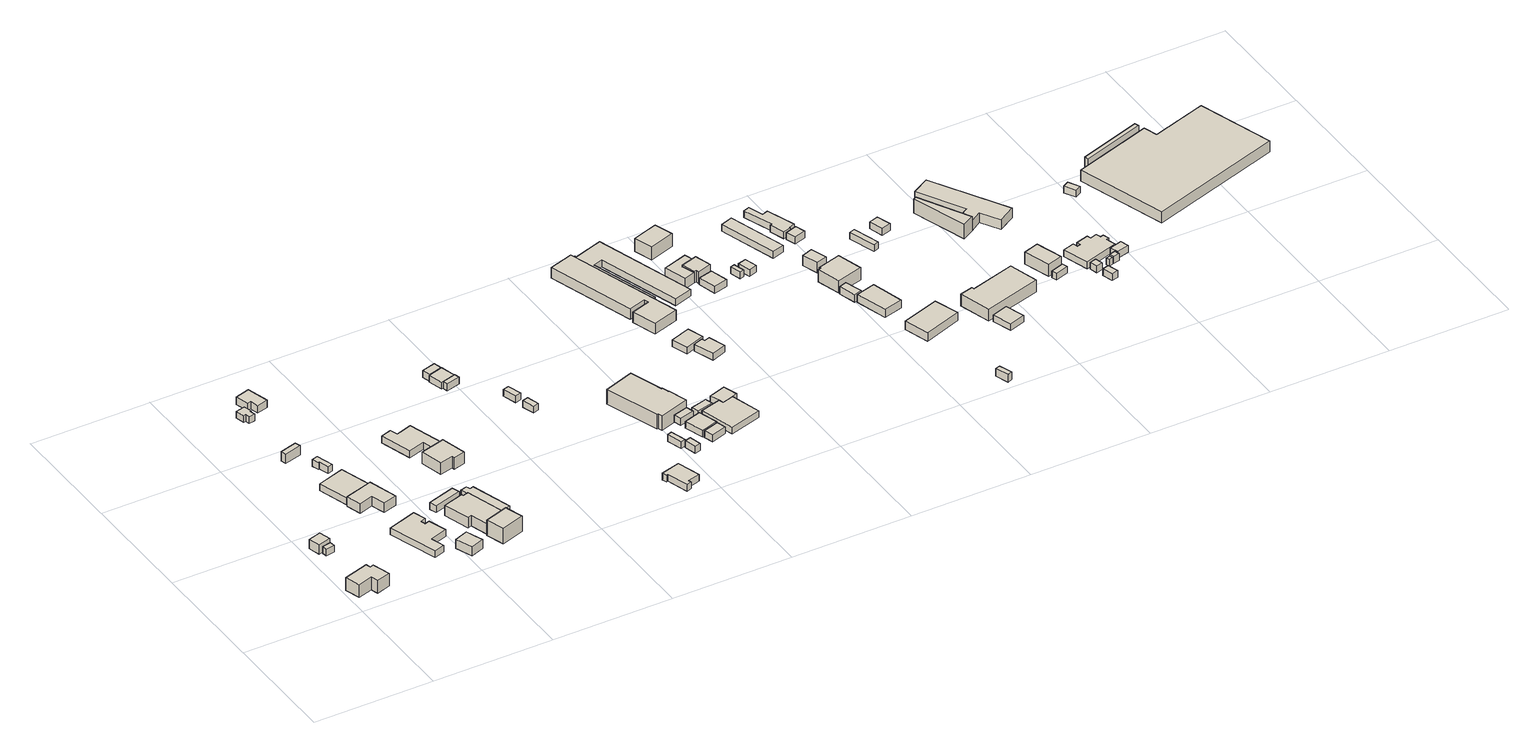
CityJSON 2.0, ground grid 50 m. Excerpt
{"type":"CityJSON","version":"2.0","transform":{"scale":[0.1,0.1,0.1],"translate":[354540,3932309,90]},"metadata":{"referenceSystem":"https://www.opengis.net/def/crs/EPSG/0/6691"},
"CityObjects":{
"building1":{"type":"Building","attributes":{"usage":"411","measuredHeight":7.2,"storeysAboveGround":1,"BuildingIDAttribute.prefecture":"14","BuildingIDAttribute.city":"14153","BuildingDetailAttribute.totalFloorArea":97.92,"BuildingDetailAttribute.buildingFootprintArea":97.92,"BuildingDetailAttribute.buildingStructureType":"601","BuildingDetailAttribute.buildingStructureOrgType":"1","BuildingDetailAttribute.orgUsage":"10","BuildingDetailAttribute.surveyYear":2015},"geometry":[{"type":"Solid","lod":"1","boundaries":[[[[0,1,2,3,4,5,6,7]],[[6,8,9,7]],[[5,10,8,6]],[[4,11,10,5]],[[3,12,11,4]],[[2,13,12,3]],[[1,14,13,2]],[[0,15,14,1]],[[7,9,15,0]],[[8,10,11,12,13,14,15,9]]]]}]},
"building2":{"type":"Building","attributes":{"measuredHeight":4.3,"BuildingIDAttribute.prefecture":"14","BuildingIDAttribute.city":"14153","BuildingDetailAttribute.surveyYear":2015},"geometry":[{"type":"Solid","lod":"1","boundaries":[[[[16,17,18,19]],[[18,20,21,19]],[[17,22,20,18]],[[16,23,22,17]],[[19,21,23,16]],[[20,22,23,21]]]]}]},
"building3":{"type":"Building","attributes":{"BuildingIDAttribute.prefecture":"14","BuildingIDAttribute.city":"14153","BuildingDetailAttribute.surveyYear":2015},"geometry":[{"type":"Solid","lod":"1","boundaries":[[[[24,25,26,27]],[[26,28,29,27]],[[25,30,28,26]],[[24,31,30,25]],[[27,29,31,24]],[[28,30,31,29]]]]}]},
"building4":{"type":"Building","attributes":{"usage":"431","storeysAboveGround":2,"BuildingIDAttribute.prefecture":"14","BuildingIDAttribute.city":"14153","BuildingDetailAttribute.totalFloorArea":413.22,"BuildingDetailAttribute.buildingFootprintArea":206.61,"BuildingDetailAttribute.buildingStructureType":"610","BuildingDetailAttribute.buildingStructureOrgType":"2","BuildingDetailAttribute.orgUsage":"143","BuildingDetailAttribute.surveyYear":2015},"geometry":[{"type":"Solid","lod":"1","boundaries":[[[[32,33,34,35,36,37,38,39,40,41]],[[40,42,43,41]],[[39,44,42,40]],[[38,45,44,39]],[[37,46,45,38]],[[36,47,46,37]],[[35,48,47,36]],[[34,49,48,35]],[[33,50,49,34]],[[32,51,50,33]],[[41,43,51,32]],[[42,44,45,46,47,48,49,50,51,43]]]]}]},
"building5":{"type":"Building","attributes":{"BuildingIDAttribute.prefecture":"14","BuildingIDAttribute.city":"14153","BuildingDetailAttribute.surveyYear":2015},"geometry":[{"type":"Solid","lod":"1","boundaries":[[[[52,53,54,55]],[[54,56,57,55]],[[53,58,56,54]],[[52,59,58,53]],[[55,57,59,52]],[[56,58,59,57]]]]}]},
"building6":{"type":"Building","attributes":{"usage":"431","measuredHeight":4.5,"storeysAboveGround":1,"BuildingIDAttribute.prefecture":"14","BuildingIDAttribute.city":"14153","BuildingDetailAttribute.totalFloorArea":115.82,"BuildingDetailAttribute.buildingFootprintArea":115.82,"BuildingDetailAttribute.buildingStructureType":"610","BuildingDetailAttribute.buildingStructureOrgType":"2","BuildingDetailAttribute.orgUsage":"143","BuildingDetailAttribute.surveyYear":2015},"geometry":[{"type":"Solid","lod":"1","boundaries":[[[[60,61,62,63,64,65,66,67]],[[66,68,69,67]],[[65,70,68,66]],[[64,71,70,65]],[[63,72,71,64]],[[62,73,72,63]],[[61,74,73,62]],[[60,75,74,61]],[[67,69,75,60]],[[68,70,71,72,73,74,75,69]]]]}]},
"building7":{"type":"Building","attributes":{"measuredHeight":4.8,"BuildingIDAttribute.prefecture":"14","BuildingIDAttribute.city":"14153","BuildingDetailAttribute.surveyYear":2015},"geometry":[{"type":"Solid","lod":"1","boundaries":[[[[76,77,78,79]],[[78,80,81,79]],[[77,82,80,78]],[[76,83,82,77]],[[79,81,83,76]],[[80,82,83,81]]]]}]},
"building8":{"type":"Building","attributes":{"measuredHeight":4.2,"BuildingIDAttribute.prefecture":"14","BuildingIDAttribute.city":"14153","BuildingDetailAttribute.surveyYear":2015},"geometry":[{"type":"Solid","lod":"1","boundaries":[[[[84,85,86,87]],[[86,88,89,87]],[[85,90,88,86]],[[84,91,90,85]],[[87,89,91,84]],[[88,90,91,89]]]]}]},
"building9":{"type":"Building","attributes":{"BuildingIDAttribute.prefecture":"14","BuildingIDAttribute.city":"14153","BuildingDetailAttribute.surveyYear":2015},"geometry":[{"type":"Solid","lod":"1","boundaries":[[[[92,93,94,95,96,97]],[[96,98,99,97]],[[95,100,98,96]],[[94,101,100,95]],[[93,102,101,94]],[[92,103,102,93]],[[97,99,103,92]],[[98,100,101,102,103,99]]]]}]},
"building10":{"type":"Building","attributes":{"BuildingIDAttribute.prefecture":"14","BuildingIDAttribute.city":"14153","BuildingDetailAttribute.surveyYear":2015},"geometry":[{"type":"Solid","lod":"1","boundaries":[[[[104,105,106,107,108,109,110,111]],[[110,112,113,111]],[[109,114,112,110]],[[108,115,114,109]],[[107,116,115,108]],[[106,117,116,107]],[[105,118,117,106]],[[104,119,118,105]],[[111,113,119,104]],[[112,114,115,116,117,118,119,113]]]]}]},
"building11":{"type":"Building","attributes":{"usage":"413","measuredHeight":4.8,"storeysAboveGround":2,"BuildingIDAttribute.prefecture":"14","BuildingIDAttribute.city":"14153","BuildingDetailAttribute.totalFloorArea":89.07,"BuildingDetailAttribute.buildingFootprintArea":44.54,"BuildingDetailAttribute.buildingStructureType":"601","BuildingDetailAttribute.buildingStructureOrgType":"1","BuildingDetailAttribute.orgUsage":"30","BuildingDetailAttribute.surveyYear":2015},"geometry":[{"type":"Solid","lod":"1","boundaries":[[[[120,121,122,123,124,125]],[[124,126,127,125]],[[123,128,126,124]],[[122,129,128,123]],[[121,130,129,122]],[[120,131,130,121]],[[125,127,131,120]],[[126,128,129,130,131,127]]]]}]},
"building12":{"type":"Building","attributes":{"usage":"431","measuredHeight":4.1,"storeysAboveGround":1,"BuildingIDAttribute.prefecture":"14","BuildingIDAttribute.city":"14153","BuildingDetailAttribute.totalFloorArea":38.54,"BuildingDetailAttribute.buildingFootprintArea":38.54,"BuildingDetailAttribute.buildingStructureType":"610","BuildingDetailAttribute.buildingStructureOrgType":"2","BuildingDetailAttribute.orgUsage":"143","BuildingDetailAttribute.surveyYear":2015},"geometry":[{"type":"Solid","lod":"1","boundaries":[[[[132,133,134,135]],[[134,136,137,135]],[[133,138,136,134]],[[132,139,138,133]],[[135,137,139,132]],[[136,138,139,137]]]]}]},
"building13":{"type":"Building","attributes":{"usage":"431","measuredHeight":6.8,"storeysAboveGround":2,"BuildingIDAttribute.prefecture":"14","BuildingIDAttribute.city":"14153","BuildingDetailAttribute.totalFloorArea":355.78,"BuildingDetailAttribute.buildingFootprintArea":177.89,"BuildingDetailAttribute.buildingStructureType":"601","BuildingDetailAttribute.buildingStructureOrgType":"1","BuildingDetailAttribute.orgUsage":"143","BuildingDetailAttribute.surveyYear":2015},"geometry":[{"type":"Solid","lod":"1","boundaries":[[[[140,141,142,143,144,145,146,147]],[[146,148,149,147]],[[145,150,148,146]],[[144,151,150,145]],[[143,152,151,144]],[[142,153,152,143]],[[141,154,153,142]],[[140,155,154,141]],[[147,149,155,140]],[[148,150,151,152,153,154,155,149]]]]}]},
"building14":{"type":"Building","attributes":{"measuredHeight":7.3,"BuildingIDAttribute.prefecture":"14","BuildingIDAttribute.city":"14153","BuildingDetailAttribute.surveyYear":2015},"geometry":[{"type":"Solid","lod":"1","boundaries":[[[[156,157,158,159]],[[158,160,161,159]],[[157,162,160,158]],[[156,163,162,157]],[[159,161,163,156]],[[160,162,163,161]]]]}]},
"building15":{"type":"Building","attributes":{"usage":"431","storeysAboveGround":1,"BuildingIDAttribute.prefecture":"14","BuildingIDAttribute.city":"14153","BuildingDetailAttribute.totalFloorArea":84.02,"BuildingDetailAttribute.buildingFootprintArea":84.02,"BuildingDetailAttribute.buildingStructureType":"601","BuildingDetailAttribute.buildingStructureOrgType":"1","BuildingDetailAttribute.orgUsage":"143","BuildingDetailAttribute.surveyYear":2015},"geometry":[{"type":"Solid","lod":"1","boundaries":[[[[164,165,166,167,168,169]],[[168,170,171,169]],[[167,172,170,168]],[[166,173,172,167]],[[165,174,173,166]],[[164,175,174,165]],[[169,171,175,164]],[[170,172,173,174,175,171]]]]}]},
"building16":{"type":"Building","attributes":{"usage":"411","measuredHeight":6.5,"storeysAboveGround":1,"BuildingIDAttribute.prefecture":"14","BuildingIDAttribute.city":"14153","BuildingDetailAttribute.totalFloorArea":109.94,"BuildingDetailAttribute.buildingFootprintArea":109.94,"BuildingDetailAttribute.buildingStructureType":"601","BuildingDetailAttribute.buildingStructureOrgType":"1","BuildingDetailAttribute.orgUsage":"10","BuildingDetailAttribute.surveyYear":2015},"geometry":[{"type":"Solid","lod":"1","boundaries":[[[[176,177,178,179,180,181]],[[180,182,183,181]],[[179,184,182,180]],[[178,185,184,179]],[[177,186,185,178]],[[176,187,186,177]],[[181,183,187,176]],[[182,184,185,186,187,183]]]]}]},
"building17":{"type":"Building","attributes":{"usage":"401","storeysAboveGround":1,"BuildingIDAttribute.prefecture":"14","BuildingIDAttribute.city":"14153","BuildingDetailAttribute.totalFloorArea":158.9,"BuildingDetailAttribute.buildingFootprintArea":158.9,"BuildingDetailAttribute.buildingStructureType":"610","BuildingDetailAttribute.buildingStructureOrgType":"2","BuildingDetailAttribute.orgUsage":"61","BuildingDetailAttribute.surveyYear":2015},"geometry":[{"type":"Solid","lod":"1","boundaries":[[[[188,189,190,191,192,193,194,195,196,197]],[[196,198,199,197]],[[195,200,198,196]],[[194,201,200,195]],[[193,202,201,194]],[[192,203,202,193]],[[191,204,203,192]],[[190,205,204,191]],[[189,206,205,190]],[[188,207,206,189]],[[197,199,207,188]],[[198,200,201,202,203,204,205,206,207,199]]]]}]},
"building18":{"type":"Building","attributes":{"usage":"431","storeysAboveGround":1,"BuildingIDAttribute.prefecture":"14","BuildingIDAttribute.city":"14153","BuildingDetailAttribute.totalFloorArea":124.79,"BuildingDetailAttribute.buildingFootprintArea":124.79,"BuildingDetailAttribute.buildingStructureType":"610","BuildingDetailAttribute.buildingStructureOrgType":"2","BuildingDetailAttribute.orgUsage":"143","BuildingDetailAttribute.surveyYear":2015},"geometry":[{"type":"Solid","lod":"1","boundaries":[[[[208,209,210,211]],[[210,212,213,211]],[[209,214,212,210]],[[208,215,214,209]],[[211,213,215,208]],[[212,214,215,213]]]]}]},
"building19":{"type":"Building","attributes":{"BuildingIDAttribute.prefecture":"14","BuildingIDAttribute.city":"14153","BuildingDetailAttribute.surveyYear":2015},"geometry":[{"type":"Solid","lod":"1","boundaries":[[[[216,217,218,219]],[[218,220,221,219]],[[217,222,220,218]],[[216,223,222,217]],[[219,221,223,216]],[[220,222,223,221]]]]}]},
"building20":{"type":"Building","attributes":{"BuildingIDAttribute.prefecture":"14","BuildingIDAttribute.city":"14153","BuildingDetailAttribute.surveyYear":2015},"geometry":[{"type":"Solid","lod":"1","boundaries":[[[[224,225,226,227]],[[226,228,229,227]],[[225,230,228,226]],[[224,231,230,225]],[[227,229,231,224]],[[228,230,231,229]]]]}]},
"building21":{"type":"Building","attributes":{"BuildingIDAttribute.prefecture":"14","BuildingIDAttribute.city":"14153","BuildingDetailAttribute.surveyYear":2015},"geometry":[{"type":"Solid","lod":"1","boundaries":[[[[232,233,234,235]],[[234,236,237,235]],[[233,238,236,234]],[[232,239,238,233]],[[235,237,239,232]],[[236,238,239,237]]]]}]},
"building22":{"type":"Building","attributes":{"BuildingIDAttribute.prefecture":"14","BuildingIDAttribute.city":"14153","BuildingDetailAttribute.surveyYear":2015},"geometry":[{"type":"Solid","lod":"1","boundaries":[[[[240,241,242,243]],[[242,244,245,243]],[[241,246,244,242]],[[240,247,246,241]],[[243,245,247,240]],[[244,246,247,245]]]]}]},
"building23":{"type":"Building","attributes":{"usage":"431","storeysAboveGround":2,"BuildingIDAttribute.prefecture":"14","BuildingIDAttribute.city":"14153","BuildingDetailAttribute.totalFloorArea":135.26,"BuildingDetailAttribute.buildingFootprintArea":67.63,"BuildingDetailAttribute.buildingStructureType":"601","BuildingDetailAttribute.buildingStructureOrgType":"1","BuildingDetailAttribute.orgUsage":"143","BuildingDetailAttribute.surveyYear":2015},"geometry":[{"type":"Solid","lod":"1","boundaries":[[[[248,249,250,251,252,253,254,255]],[[254,256,257,255]],[[253,258,256,254]],[[252,259,258,253]],[[251,260,259,252]],[[250,261,260,251]],[[249,262,261,250]],[[248,263,262,249]],[[255,257,263,248]],[[256,258,259,260,261,262,263,257]]]]}]},
"building24":{"type":"Building","attributes":{"BuildingIDAttribute.prefecture":"14","BuildingIDAttribute.city":"14153","BuildingDetailAttribute.surveyYear":2015},"geometry":[{"type":"Solid","lod":"1","boundaries":[[[[264,265,266,267]],[[266,268,269,267]],[[265,270,268,266]],[[264,271,270,265]],[[267,269,271,264]],[[268,270,271,269]]]]}]},
"building25":{"type":"Building","attributes":{"BuildingIDAttribute.prefecture":"14","BuildingIDAttribute.city":"14153","BuildingDetailAttribute.surveyYear":2015},"geometry":[{"type":"Solid","lod":"1","boundaries":[[[[272,273,274,275]],[[274,276,277,275]],[[273,278,276,274]],[[272,279,278,273]],[[275,277,279,272]],[[276,278,279,277]]]]}]},
"building26":{"type":"Building","attributes":{"usage":"441","measuredHeight":7.4,"storeysAboveGround":2,"BuildingIDAttribute.prefecture":"14","BuildingIDAttribute.city":"14153","BuildingDetailAttribute.totalFloorArea":645.33,"BuildingDetailAttribute.buildingFootprintArea":322.67,"BuildingDetailAttribute.buildingStructureType":"610","BuildingDetailAttribute.buildingStructureOrgType":"2","BuildingDetailAttribute.orgUsage":"172","BuildingDetailAttribute.surveyYear":2015},"geometry":[{"type":"Solid","lod":"1","boundaries":[[[[280,281,282,283,284,285,286,287,288,289]],[[288,290,291,289]],[[287,292,290,288]],[[286,293,292,287]],[[285,294,293,286]],[[284,295,294,285]],[[283,296,295,284]],[[282,297,296,283]],[[281,298,297,282]],[[280,299,298,281]],[[289,291,299,280]],[[290,292,293,294,295,296,297,298,299,291]]]]}]},
"building27":{"type":"Building","attributes":{"BuildingIDAttribute.prefecture":"14","BuildingIDAttribute.city":"14153","BuildingDetailAttribute.surveyYear":2015},"geometry":[{"type":"Solid","lod":"1","boundaries":[[[[300,301,302,303]],[[302,304,305,303]],[[301,306,304,302]],[[300,307,306,301]],[[303,305,307,300]],[[304,306,307,305]]]]}]},
"building28":{"type":"Building","attributes":{"usage":"441","storeysAboveGround":1,"BuildingIDAttribute.prefecture":"14","BuildingIDAttribute.city":"14153","BuildingDetailAttribute.totalFloorArea":61.59,"BuildingDetailAttribute.buildingFootprintArea":61.59,"BuildingDetailAttribute.buildingStructureType":"610","BuildingDetailAttribute.buildingStructureOrgType":"2","BuildingDetailAttribute.orgUsage":"172","BuildingDetailAttribute.surveyYear":2015},"geometry":[{"type":"Solid","lod":"1","boundaries":[[[[308,309,310,311,312,313]],[[312,314,315,313]],[[311,316,314,312]],[[310,317,316,311]],[[309,318,317,310]],[[308,319,318,309]],[[313,315,319,308]],[[314,316,317,318,319,315]]]]}]},
"building29":{"type":"Building","attributes":{"BuildingIDAttribute.prefecture":"14","BuildingIDAttribute.city":"14153","BuildingDetailAttribute.surveyYear":2015},"geometry":[{"type":"Solid","lod":"1","boundaries":[[[[320,321,322,323]],[[322,324,325,323]],[[321,326,324,322]],[[320,327,326,321]],[[323,325,327,320]],[[324,326,327,325]]]]}]},
"building30":{"type":"Building","attributes":{"usage":"441","storeysAboveGround":2,"BuildingIDAttribute.prefecture":"14","BuildingIDAttribute.city":"14153","BuildingDetailAttribute.totalFloorArea":43.7,"BuildingDetailAttribute.buildingFootprintArea":21.85,"BuildingDetailAttribute.buildingStructureType":"610","BuildingDetailAttribute.buildingStructureOrgType":"2","BuildingDetailAttribute.orgUsage":"160","BuildingDetailAttribute.surveyYear":2015},"geometry":[{"type":"Solid","lod":"1","boundaries":[[[[328,329,330,331]],[[330,332,333,331]],[[329,334,332,330]],[[328,335,334,329]],[[331,333,335,328]],[[332,334,335,333]]]]}]},
"building31":{"type":"Building","attributes":{"usage":"441","storeysAboveGround":2,"BuildingIDAttribute.prefecture":"14","BuildingIDAttribute.city":"14153","BuildingDetailAttribute.totalFloorArea":376.25,"BuildingDetailAttribute.buildingFootprintArea":188.13,"BuildingDetailAttribute.buildingStructureType":"610","BuildingDetailAttribute.buildingStructureOrgType":"2","BuildingDetailAttribute.orgUsage":"160","BuildingDetailAttribute.surveyYear":2015},"geometry":[{"type":"Solid","lod":"1","boundaries":[[[[336,337,338,339,340,341]],[[340,342,343,341]],[[339,344,342,340]],[[338,345,344,339]],[[337,346,345,338]],[[336,347,346,337]],[[341,343,347,336]],[[342,344,345,346,347,343]]]]}]},
"building32":{"type":"Building","attributes":{"usage":"441","storeysAboveGround":2,"BuildingIDAttribute.prefecture":"14","BuildingIDAttribute.city":"14153","BuildingDetailAttribute.totalFloorArea":83.36,"BuildingDetailAttribute.buildingFootprintArea":41.68,"BuildingDetailAttribute.buildingStructureType":"610","BuildingDetailAttribute.buildingStructureOrgType":"2","BuildingDetailAttribute.orgUsage":"160","BuildingDetailAttribute.surveyYear":2015},"geometry":[{"type":"Solid","lod":"1","boundaries":[[[[348,349,340,339,338,350]],[[338,345,351,350]],[[339,344,345,338]],[[340,342,344,339]],[[349,352,342,340]],[[348,353,352,349]],[[350,351,353,348]],[[345,344,342,352,353,351]]]]}]},
"building33":{"type":"Building","attributes":{"usage":"441","storeysAboveGround":1,"BuildingIDAttribute.prefecture":"14","BuildingIDAttribute.city":"14153","BuildingDetailAttribute.totalFloorArea":62.28,"BuildingDetailAttribute.buildingFootprintArea":62.28,"BuildingDetailAttribute.buildingStructureType":"610","BuildingDetailAttribute.buildingStructureOrgType":"2","BuildingDetailAttribute.orgUsage":"171","BuildingDetailAttribute.surveyYear":2015},"geometry":[{"type":"Solid","lod":"1","boundaries":[[[[354,355,356,357]],[[356,358,359,357]],[[355,360,358,356]],[[354,361,360,355]],[[357,359,361,354]],[[358,360,361,359]]]]}]},
"building34":{"type":"Building","attributes":{"usage":"441","storeysAboveGround":1,"BuildingIDAttribute.prefecture":"14","BuildingIDAttribute.city":"14153","BuildingDetailAttribute.totalFloorArea":55.97,"BuildingDetailAttribute.buildingFootprintArea":55.97,"BuildingDetailAttribute.buildingStructureType":"610","BuildingDetailAttribute.buildingStructureOrgType":"2","BuildingDetailAttribute.orgUsage":"171","BuildingDetailAttribute.surveyYear":2015},"geometry":[{"type":"Solid","lod":"1","boundaries":[[[[362,363,364,365,366,367]],[[366,368,369,367]],[[365,370,368,366]],[[364,371,370,365]],[[363,372,371,364]],[[362,373,372,363]],[[367,369,373,362]],[[368,370,371,372,373,369]]]]}]},
"building35":{"type":"Building","attributes":{"usage":"441","measuredHeight":5.5,"storeysAboveGround":2,"BuildingIDAttribute.prefecture":"14","BuildingIDAttribute.city":"14153","BuildingDetailAttribute.totalFloorArea":891.57,"BuildingDetailAttribute.buildingFootprintArea":445.78,"BuildingDetailAttribute.buildingStructureType":"610","BuildingDetailAttribute.buildingStructureOrgType":"2","BuildingDetailAttribute.orgUsage":"172","BuildingDetailAttribute.surveyYear":2015},"geometry":[{"type":"Solid","lod":"1","boundaries":[[[[374,375,376,377,378,379,380,381,382]],[[381,383,384,382]],[[380,385,383,381]],[[379,386,385,380]],[[378,387,386,379]],[[377,388,387,378]],[[376,389,388,377]],[[375,390,389,376]],[[374,391,390,375]],[[382,384,391,374]],[[383,385,386,387,388,389,390,391,384]]]]}]},
"building36":{"type":"Building","attributes":{"usage":"441","storeysAboveGround":2,"BuildingIDAttribute.prefecture":"14","BuildingIDAttribute.city":"14153","BuildingDetailAttribute.totalFloorArea":922.35,"BuildingDetailAttribute.buildingFootprintArea":461.18,"BuildingDetailAttribute.buildingStructureType":"610","BuildingDetailAttribute.buildingStructureOrgType":"2","BuildingDetailAttribute.orgUsage":"172","BuildingDetailAttribute.surveyYear":2015},"geometry":[{"type":"Solid","lod":"1","boundaries":[[[[392,393,394,395,396,381,380,397,398,399]],[[398,400,401,399]],[[397,402,400,398]],[[380,403,402,397]],[[381,404,403,380]],[[396,405,404,381]],[[395,406,405,396]],[[394,407,406,395]],[[393,408,407,394]],[[392,409,408,393]],[[399,401,409,392]],[[400,402,403,404,405,406,407,408,409,401]]]]}]},
"building37":{"type":"Building","attributes":{"usage":"401","measuredHeight":4.9,"storeysAboveGround":2,"BuildingIDAttribute.prefecture":"14","BuildingIDAttribute.city":"14153","BuildingDetailAttribute.totalFloorArea":136.28,"BuildingDetailAttribute.buildingFootprintArea":68.14,"BuildingDetailAttribute.buildingStructureType":"610","BuildingDetailAttribute.buildingStructureOrgType":"2","BuildingDetailAttribute.orgUsage":"61","BuildingDetailAttribute.surveyYear":2015},"geometry":[{"type":"Solid","lod":"1","boundaries":[[[[410,411,412,413,414,415]],[[414,416,417,415]],[[413,418,416,414]],[[412,419,418,413]],[[411,420,419,412]],[[410,421,420,411]],[[415,417,421,410]],[[416,418,419,420,421,417]]]]}]},
"building38":{"type":"Building","attributes":{"usage":"401","measuredHeight":5.4,"storeysAboveGround":2,"BuildingIDAttribute.prefecture":"14","BuildingIDAttribute.city":"14153","BuildingDetailAttribute.totalFloorArea":92.61,"BuildingDetailAttribute.buildingFootprintArea":46.3,"BuildingDetailAttribute.buildingStructureType":"610","BuildingDetailAttribute.buildingStructureOrgType":"2","BuildingDetailAttribute.orgUsage":"61","BuildingDetailAttribute.surveyYear":2015},"geometry":[{"type":"Solid","lod":"1","boundaries":[[[[411,422,423,424,425,413,412]],[[413,426,427,412]],[[425,428,426,413]],[[424,429,428,425]],[[423,430,429,424]],[[422,431,430,423]],[[411,432,431,422]],[[412,427,432,411]],[[426,428,429,430,431,432,427]]]]}]},
"building39":{"type":"Building","attributes":{"usage":"401","storeysAboveGround":2,"BuildingIDAttribute.prefecture":"14","BuildingIDAttribute.city":"14153","BuildingDetailAttribute.totalFloorArea":89.39,"BuildingDetailAttribute.buildingFootprintArea":44.69,"BuildingDetailAttribute.buildingStructureType":"610","BuildingDetailAttribute.buildingStructureOrgType":"2","BuildingDetailAttribute.orgUsage":"61","BuildingDetailAttribute.surveyYear":2015},"geometry":[{"type":"Solid","lod":"1","boundaries":[[[[433,434,435,436]],[[435,437,438,436]],[[434,439,437,435]],[[433,440,439,434]],[[436,438,440,433]],[[437,439,440,438]]]]}]},
"building40":{"type":"Building","attributes":{"usage":"401","measuredHeight":6.5,"storeysAboveGround":2,"BuildingIDAttribute.prefecture":"14","BuildingIDAttribute.city":"14153","BuildingDetailAttribute.totalFloorArea":173.56,"BuildingDetailAttribute.buildingFootprintArea":86.78,"BuildingDetailAttribute.buildingStructureType":"610","BuildingDetailAttribute.buildingStructureOrgType":"2","BuildingDetailAttribute.orgUsage":"61","BuildingDetailAttribute.surveyYear":2015},"geometry":[{"type":"Solid","lod":"1","boundaries":[[[[441,442,443,444]],[[443,445,446,444]],[[442,447,445,443]],[[441,448,447,442]],[[444,446,448,441]],[[445,447,448,446]]]]}]},
"building41":{"type":"Building","attributes":{"BuildingIDAttribute.prefecture":"14","BuildingIDAttribute.city":"14153","BuildingDetailAttribute.surveyYear":2015},"geometry":[{"type":"Solid","lod":"1","boundaries":[[[[449,450,451,452]],[[451,453,454,452]],[[450,455,453,451]],[[449,456,455,450]],[[452,454,456,449]],[[453,455,456,454]]]]}]},
"building42":{"type":"Building","attributes":{"BuildingIDAttribute.prefecture":"14","BuildingIDAttribute.city":"14153","BuildingDetailAttribute.surveyYear":2015},"geometry":[{"type":"Solid","lod":"1","boundaries":[[[[457,458,459,460]],[[459,461,462,460]],[[458,463,461,459]],[[457,464,463,458]],[[460,462,464,457]],[[461,463,464,462]]]]}]},
"building43":{"type":"Building","attributes":{"measuredHeight":3.4,"BuildingIDAttribute.prefecture":"14","BuildingIDAttribute.city":"14153","BuildingDetailAttribute.surveyYear":2015},"geometry":[{"type":"Solid","lod":"1","boundaries":[[[[465,466,467,468]],[[467,469,470,468]],[[466,471,469,467]],[[465,472,471,466]],[[468,470,472,465]],[[469,471,472,470]]]]}]},
"building44":{"type":"Building","attributes":{"usage":"431","storeysAboveGround":1,"BuildingIDAttribute.prefecture":"14","BuildingIDAttribute.city":"14153","BuildingDetailAttribute.totalFloorArea":114.11,"BuildingDetailAttribute.buildingFootprintArea":114.11,"BuildingDetailAttribute.buildingStructureType":"610","BuildingDetailAttribute.buildingStructureOrgType":"2","BuildingDetailAttribute.orgUsage":"143","BuildingDetailAttribute.surveyYear":2015},"geometry":[{"type":"Solid","lod":"1","boundaries":[[[[473,474,475,476]],[[475,477,478,476]],[[474,479,477,475]],[[473,480,479,474]],[[476,478,480,473]],[[477,479,480,478]]]]}]},
"building45":{"type":"Building","attributes":{"measuredHeight":3.6,"BuildingIDAttribute.prefecture":"14","BuildingIDAttribute.city":"14153","BuildingDetailAttribute.surveyYear":2015},"geometry":[{"type":"Solid","lod":"1","boundaries":[[[[481,482,483,484]],[[483,485,486,484]],[[482,487,485,483]],[[481,488,487,482]],[[484,486,488,481]],[[485,487,488,486]]]]}]},
"building46":{"type":"Building","attributes":{"measuredHeight":3.7,"BuildingIDAttribute.prefecture":"14","BuildingIDAttribute.city":"14153","BuildingDetailAttribute.surveyYear":2015},"geometry":[{"type":"Solid","lod":"1","boundaries":[[[[489,490,491,492]],[[491,493,494,492]],[[490,495,493,491]],[[489,496,495,490]],[[492,494,496,489]],[[493,495,496,494]]]]}]},
"building47":{"type":"Building","attributes":{"usage":"441","measuredHeight":4.8,"storeysAboveGround":2,"BuildingIDAttribute.prefecture":"14","BuildingIDAttribute.city":"14153","BuildingDetailAttribute.totalFloorArea":67.36,"BuildingDetailAttribute.buildingFootprintArea":33.68,"BuildingDetailAttribute.buildingStructureType":"601","BuildingDetailAttribute.buildingStructureOrgType":"1","BuildingDetailAttribute.orgUsage":"171","BuildingDetailAttribute.surveyYear":2015},"geometry":[{"type":"Solid","lod":"1","boundaries":[[[[497,498,499,500]],[[499,501,502,500]],[[498,503,501,499]],[[497,504,503,498]],[[500,502,504,497]],[[501,503,504,502]]]]}]},
"building48":{"type":"Building","attributes":{"usage":"441","measuredHeight":5.9,"storeysAboveGround":1,"BuildingIDAttribute.prefecture":"14","BuildingIDAttribute.city":"14153","BuildingDetailAttribute.totalFloorArea":127.37,"BuildingDetailAttribute.buildingFootprintArea":127.37,"BuildingDetailAttribute.buildingStructureType":"610","BuildingDetailAttribute.buildingStructureOrgType":"2","BuildingDetailAttribute.orgUsage":"171","BuildingDetailAttribute.surveyYear":2015},"geometry":[{"type":"Solid","lod":"1","boundaries":[[[[505,506,507,508,509,510]],[[509,511,512,510]],[[508,513,511,509]],[[507,514,513,508]],[[506,515,514,507]],[[505,516,515,506]],[[510,512,516,505]],[[511,513,514,515,516,512]]]]}]},
"building49":{"type":"Building","attributes":{"measuredHeight":4.6,"BuildingIDAttribute.prefecture":"14","BuildingIDAttribute.city":"14153","BuildingDetailAttribute.surveyYear":2015},"geometry":[{"type":"Solid","lod":"1","boundaries":[[[[517,518,519,520]],[[519,521,522,520]],[[518,523,521,519]],[[517,524,523,518]],[[520,522,524,517]],[[521,523,524,522]]]]}]},
"building50":{"type":"Building","attributes":{"usage":"431","storeysAboveGround":1,"BuildingIDAttribute.prefecture":"14","BuildingIDAttribute.city":"14153","BuildingDetailAttribute.totalFloorArea":76.43,"BuildingDetailAttribute.buildingFootprintArea":76.43,"BuildingDetailAttribute.buildingStructureType":"610","BuildingDetailAttribute.buildingStructureOrgType":"2","BuildingDetailAttribute.orgUsage":"143","BuildingDetailAttribute.surveyYear":2015},"geometry":[{"type":"Solid","lod":"1","boundaries":[[[[525,526,527,528,529,530,531,532,533,534]],[[533,535,536,534]],[[532,537,535,533]],[[531,538,537,532]],[[530,539,538,531]],[[529,540,539,530]],[[528,541,540,529]],[[527,542,541,528]],[[526,543,542,527]],[[525,544,543,526]],[[534,536,544,525]],[[535,537,538,539,540,541,542,543,544,536]]]]}]},
"building51":{"type":"Building","attributes":{"BuildingIDAttribute.prefecture":"14","BuildingIDAttribute.city":"14153","BuildingDetailAttribute.surveyYear":2015},"geometry":[{"type":"Solid","lod":"1","boundaries":[[[[545,546,547,548]],[[547,549,550,548]],[[546,551,549,547]],[[545,552,551,546]],[[548,550,552,545]],[[549,551,552,550]]]]}]},
"building52":{"type":"Building","attributes":{"BuildingIDAttribute.prefecture":"14","BuildingIDAttribute.city":"14153","BuildingDetailAttribute.surveyYear":2015},"geometry":[{"type":"Solid","lod":"1","boundaries":[[[[553,554,555,556]],[[555,557,558,556]],[[554,559,557,555]],[[553,560,559,554]],[[556,558,560,553]],[[557,559,560,558]]]]}]},
"building53":{"type":"Building","attributes":{"BuildingIDAttribute.prefecture":"14","BuildingIDAttribute.city":"14153","BuildingDetailAttribute.surveyYear":2015},"geometry":[{"type":"Solid","lod":"1","boundaries":[[[[561,562,563,564]],[[563,565,566,564]],[[562,567,565,563]],[[561,568,567,562]],[[564,566,568,561]],[[565,567,568,566]]]]}]},
"building54":{"type":"Building","attributes":{"measuredHeight":5.7,"BuildingIDAttribute.prefecture":"14","BuildingIDAttribute.city":"14153","BuildingDetailAttribute.surveyYear":2015},"geometry":[{"type":"Solid","lod":"1","boundaries":[[[[569,570,571,572,573,574]],[[573,575,576,574]],[[572,577,575,573]],[[571,578,577,572]],[[570,579,578,571]],[[569,580,579,570]],[[574,576,580,569]],[[575,577,578,579,580,576]]]]}]},
"building55":{"type":"Building","attributes":{"BuildingIDAttribute.prefecture":"14","BuildingIDAttribute.city":"14153","BuildingDetailAttribute.surveyYear":2015},"geometry":[{"type":"Solid","lod":"1","boundaries":[[[[581,582,583,584]],[[583,585,586,584]],[[582,587,585,583]],[[581,588,587,582]],[[584,586,588,581]],[[585,587,588,586]]]]}]},
"building56":{"type":"Building","attributes":{"usage":"402","measuredHeight":6.5,"storeysAboveGround":1,"BuildingIDAttribute.prefecture":"14","BuildingIDAttribute.city":"14153","BuildingDetailAttribute.totalFloorArea":84.88,"BuildingDetailAttribute.buildingFootprintArea":84.88,"BuildingDetailAttribute.buildingStructureType":"610","BuildingDetailAttribute.buildingStructureOrgType":"2","BuildingDetailAttribute.orgUsage":"191","BuildingDetailAttribute.surveyYear":2015},"geometry":[{"type":"Solid","lod":"1","boundaries":[[[[589,590,591,592,593]],[[592,594,595,593]],[[591,596,594,592]],[[590,597,596,591]],[[589,598,597,590]],[[593,595,598,589]],[[594,596,597,598,595]]]]}]},
"building57":{"type":"Building","attributes":{"BuildingIDAttribute.prefecture":"14","BuildingIDAttribute.city":"14153","BuildingDetailAttribute.surveyYear":2015},"geometry":[{"type":"Solid","lod":"1","boundaries":[[[[599,600,601,602]],[[601,603,604,602]],[[600,605,603,601]],[[599,606,605,600]],[[602,604,606,599]],[[603,605,606,604]]]]}]},
"building58":{"type":"Building","attributes":{"measuredHeight":5.5,"BuildingIDAttribute.prefecture":"14","BuildingIDAttribute.city":"14153","BuildingDetailAttribute.surveyYear":2015},"geometry":[{"type":"Solid","lod":"1","boundaries":[[[[607,608,609,610]],[[609,611,612,610]],[[608,613,611,609]],[[607,614,613,608]],[[610,612,614,607]],[[611,613,614,612]]]]}]},
"building59":{"type":"Building","attributes":{"usage":"402","measuredHeight":4.8,"storeysAboveGround":1,"BuildingIDAttribute.prefecture":"14","BuildingIDAttribute.city":"14153","BuildingDetailAttribute.totalFloorArea":330.75,"BuildingDetailAttribute.buildingFootprintArea":330.75,"BuildingDetailAttribute.buildingStructureType":"610","BuildingDetailAttribute.buildingStructureOrgType":"2","BuildingDetailAttribute.orgUsage":"191","BuildingDetailAttribute.surveyYear":2015},"geometry":[{"type":"Solid","lod":"1","boundaries":[[[[615,616,617,592,591,618,619,620]],[[619,621,622,620]],[[618,623,621,619]],[[591,624,623,618]],[[592,625,624,591]],[[617,626,625,592]],[[616,627,626,617]],[[615,628,627,616]],[[620,622,628,615]],[[621,623,624,625,626,627,628,622]]]]}]},
"building60":{"type":"Building","attributes":{"BuildingIDAttribute.prefecture":"14","BuildingIDAttribute.city":"14153","BuildingDetailAttribute.surveyYear":2015},"geometry":[{"type":"Solid","lod":"1","boundaries":[[[[629,630,631,632]],[[631,633,634,632]],[[630,635,633,631]],[[629,636,635,630]],[[632,634,636,629]],[[633,635,636,634]]]]}]},
"building61":{"type":"Building","attributes":{"BuildingIDAttribute.prefecture":"14","BuildingIDAttribute.city":"14153","BuildingDetailAttribute.surveyYear":2015},"geometry":[{"type":"Solid","lod":"1","boundaries":[[[[637,638,639,640]],[[639,641,642,640]],[[638,643,641,639]],[[637,644,643,638]],[[640,642,644,637]],[[641,643,644,642]]]]}]},
"building62":{"type":"Building","attributes":{"usage":"412","storeysAboveGround":2,"BuildingIDAttribute.prefecture":"14","BuildingIDAttribute.city":"14153","BuildingDetailAttribute.totalFloorArea":266.11,"BuildingDetailAttribute.buildingFootprintArea":133.06,"BuildingDetailAttribute.buildingStructureType":"601","BuildingDetailAttribute.buildingStructureOrgType":"1","BuildingDetailAttribute.orgUsage":"20","BuildingDetailAttribute.surveyYear":2015},"geometry":[{"type":"Solid","lod":"1","boundaries":[[[[645,646,647,648,649,650,651,652,653,654,655,656,657,658]],[[657,659,660,658]],[[656,661,659,657]],[[655,662,661,656]],[[654,663,662,655]],[[653,664,663,654]],[[652,665,664,653]],[[651,666,665,652]],[[650,667,666,651]],[[649,668,667,650]],[[648,669,668,649]],[[647,670,669,648]],[[646,671,670,647]],[[645,672,671,646]],[[658,660,672,645]],[[659,661,662,663,664,665,666,667,668,669,670,671,672,660]]]]}]},
"building63":{"type":"Building","attributes":{"BuildingIDAttribute.prefecture":"14","BuildingIDAttribute.city":"14153","BuildingDetailAttribute.surveyYear":2015},"geometry":[{"type":"Solid","lod":"1","boundaries":[[[[673,674,675,676]],[[675,677,678,676]],[[674,679,677,675]],[[673,680,679,674]],[[676,678,680,673]],[[677,679,680,678]]]]}]},
"building64":{"type":"Building","attributes":{"BuildingIDAttribute.prefecture":"14","BuildingIDAttribute.city":"14153","BuildingDetailAttribute.surveyYear":2015},"geometry":[{"type":"Solid","lod":"1","boundaries":[[[[681,682,683,684]],[[683,685,686,684]],[[682,687,685,683]],[[681,688,687,682]],[[684,686,688,681]],[[685,687,688,686]]]]}]},
"building65":{"type":"Building","attributes":{"usage":"412","storeysAboveGround":2,"BuildingIDAttribute.prefecture":"14","BuildingIDAttribute.city":"14153","BuildingDetailAttribute.totalFloorArea":33.12,"BuildingDetailAttribute.buildingFootprintArea":16.56,"BuildingDetailAttribute.buildingStructureType":"601","BuildingDetailAttribute.buildingStructureOrgType":"1","BuildingDetailAttribute.orgUsage":"20","BuildingDetailAttribute.surveyYear":2015},"geometry":[{"type":"Solid","lod":"1","boundaries":[[[[689,690,691,692]],[[691,693,694,692]],[[690,695,693,691]],[[689,696,695,690]],[[692,694,696,689]],[[693,695,696,694]]]]}]},
"building66":{"type":"Building","attributes":{"BuildingIDAttribute.prefecture":"14","BuildingIDAttribute.city":"14153","BuildingDetailAttribute.surveyYear":2015},"geometry":[{"type":"Solid","lod":"1","boundaries":[[[[697,698,699,700]],[[699,701,702,700]],[[698,703,701,699]],[[697,704,703,698]],[[700,702,704,697]],[[701,703,704,702]]]]}]},
"building67":{"type":"Building","attributes":{"measuredHeight":7.4,"BuildingIDAttribute.prefecture":"14","BuildingIDAttribute.city":"14153","BuildingDetailAttribute.surveyYear":2015},"geometry":[{"type":"Solid","lod":"1","boundaries":[[[[705,706,707,708]],[[707,709,710,708]],[[706,711,709,707]],[[705,712,711,706]],[[708,710,712,705]],[[709,711,712,710]]]]}]},
"building68":{"type":"Building","attributes":{"usage":"402","measuredHeight":7.8,"storeysAboveGround":2,"BuildingIDAttribute.prefecture":"14","BuildingIDAttribute.city":"14153","BuildingDetailAttribute.totalFloorArea":3601.45,"BuildingDetailAttribute.buildingFootprintArea":1800.72,"BuildingDetailAttribute.buildingStructureType":"610","BuildingDetailAttribute.buildingStructureOrgType":"2","BuildingDetailAttribute.orgUsage":"102","BuildingDetailAttribute.surveyYear":2015},"geometry":[{"type":"Solid","lod":"1","boundaries":[[[[713,714,715,716,717,718]],[[717,719,720,718]],[[716,721,719,717]],[[715,722,721,716]],[[714,723,722,715]],[[713,724,723,714]],[[718,720,724,713]],[[719,721,722,723,724,720]]]]}]}
},
"vertices":[
[112,162,19],[118,143,19],[133,148,19],[156,74,19],[98,56,19],[89,86,19],[28,67,19],[8,130,19],[28,67,75],[8,130,75],[89,86,75],[98,56,75],[156,74,75],[133,148,75],[118,143,75],[112,162,75],
[37,367,22],[23,415,22],[77,431,22],[91,383,22],[77,431,63],[91,383,63],[23,415,63],[37,367,63],
[87,372,22],[91,350,22],[54,344,22],[51,366,22],[54,344,52],[51,366,52],[91,350,52],[87,372,52],
[326,352,12],[447,391,12],[464,338,12],[442,330,12],[448,311,12],[467,317,12],[492,241,12],[419,218,12],[437,162,12],[393,148,12],[437,162,42],[393,148,42],[419,218,42],[492,241,42],[467,317,42],[448,311,42],[442,330,42],[464,338,42],[447,391,42],[326,352,42],
[282,585,16],[243,712,16],[357,747,16],[396,620,16],[357,747,46],[396,620,46],[243,712,46],[282,585,46],
[282,583,12],[397,618,12],[399,618,12],[435,499,12],[377,481,12],[359,539,12],[300,521,12],[282,582,12],[300,521,54],[282,582,54],[359,539,54],[377,481,54],[435,499,54],[399,618,54],[397,618,54],[282,583,54],
[219,942,14],[290,962,14],[297,939,14],[225,919,14],[297,939,55],[225,919,55],[290,962,55],[219,942,55],
[484,156,15],[540,177,15],[566,106,15],[510,86,15],[566,106,55],[510,86,55],[540,177,55],[484,156,55],
[323,785,16],[310,827,16],[306,825,16],[297,854,16],[322,862,16],[344,791,16],[322,862,46],[344,791,46],[297,854,46],[306,825,46],[310,827,46],[323,785,46],
[258,1225,14],[263,1204,14],[238,1198,14],[233,1217,14],[224,1214,14],[215,1252,14],[254,1261,14],[263,1226,14],[254,1261,44],[263,1226,44],[215,1252,44],[224,1214,44],[233,1217,44],[238,1198,44],[263,1204,44],[258,1225,44],
[297,1238,14],[287,1273,14],[273,1269,14],[257,1324,14],[318,1341,14],[343,1251,14],[318,1341,47],[343,1251,47],[257,1324,47],[273,1269,47],[287,1273,47],[297,1238,47],
[644,450,12],[653,419,12],[537,385,12],[528,415,12],[537,385,42],[528,415,42],[653,419,42],[644,450,42],
[720,212,10],[627,184,10],[606,253,10],[589,247,10],[556,356,10],[642,382,10],[644,374,10],[668,381,10],[644,374,56],[668,381,56],[642,382,56],[556,356,56],[589,247,56],[606,253,56],[627,184,56],[720,212,56],
[650,101,8],[626,176,8],[723,207,8],[747,132,8],[723,207,76],[747,132,76],[626,176,76],[650,101,76],
[724,240,9],[666,427,9],[693,435,9],[699,419,9],[714,423,9],[767,254,9],[714,423,39],[767,254,39],[699,419,39],[693,435,39],[666,427,39],[724,240,39],
[751,698,13],[778,594,13],[729,581,13],[726,591,13],[671,577,13],[647,670,13],[671,577,64],[647,670,64],[726,591,64],[729,581,64],[778,594,64],[751,698,64],
[755,708,13],[737,703,13],[734,715,13],[707,707,13],[695,744,13],[628,723,13],[588,855,13],[633,869,13],[643,837,13],[709,858,13],[643,837,43],[709,858,43],[633,869,43],[588,855,43],[628,723,43],[695,744,43],[707,707,43],[734,715,43],[737,703,43],[755,708,43],
[939,1022,19],[921,1083,19],[984,1101,19],[1001,1040,19],[984,1101,49],[1001,1040,49],[921,1083,49],[939,1022,49],
[950,1002,20],[944,1023,20],[1002,1039,20],[1008,1018,20],[1002,1039,50],[1008,1018,50],[944,1023,50],[950,1002,50],
[926,1087,18],[917,1122,18],[975,1137,18],[984,1102,18],[975,1137,48],[984,1102,48],[917,1122,48],[926,1087,48],
[1147,724,21],[1131,775,21],[1155,782,21],[1170,731,21],[1155,782,51],[1170,731,51],[1131,775,51],[1147,724,51],
[1123,812,21],[1106,870,21],[1131,877,21],[1148,819,21],[1131,877,51],[1148,819,51],[1106,870,51],[1123,812,51],
[1385,31,32],[1389,20,32],[1367,13,32],[1340,103,32],[1333,101,32],[1327,120,32],[1407,143,32],[1436,46,32],[1407,143,62],[1436,46,62],[1327,120,62],[1333,101,62],[1340,103,62],[1367,13,62],[1389,20,62],[1385,31,62],
[1481,248,35],[1462,312,35],[1482,318,35],[1501,254,35],[1482,318,65],[1501,254,65],[1462,312,65],[1481,248,65],
[1510,197,35],[1497,247,35],[1523,253,35],[1535,204,35],[1523,253,65],[1535,204,65],[1497,247,65],[1510,197,65],
[1482,383,31],[1475,401,31],[1471,400,31],[1394,625,31],[1519,668,31],[1566,529,31],[1570,530,31],[1579,503,31],[1581,504,31],[1607,425,31],[1581,504,96],[1607,425,96],[1579,503,96],[1570,530,96],[1566,529,96],[1519,668,96],[1394,625,96],[1471,400,96],[1475,401,96],[1482,383,96],
[1603,416,39],[1612,385,39],[1550,367,39],[1541,398,39],[1550,367,69],[1541,398,69],[1612,385,69],[1603,416,69],
[1648,285,39],[1593,268,39],[1581,265,39],[1556,344,39],[1627,366,39],[1652,286,39],[1627,366,69],[1652,286,69],[1556,344,69],[1581,265,69],[1593,268,69],[1648,285,69],
[1663,243,38],[1598,223,38],[1586,261,38],[1651,281,38],[1586,261,68],[1651,281,68],[1598,223,68],[1663,243,68],
[1689,427,37],[1698,396,37],[1630,377,37],[1620,408,37],[1630,377,67],[1620,408,67],[1698,396,67],[1689,427,67],
[1685,232,35],[1644,376,35],[1730,400,35],[1735,381,35],[1783,395,35],[1819,271,35],[1783,395,65],[1819,271,65],[1735,381,65],[1730,400,65],[1644,376,65],[1685,232,65],
[1786,461,35],[1804,402,35],[1717,439,35],[1717,439,65],[1804,402,65],[1786,461,65],
[1857,834,36],[1880,767,36],[1797,738,36],[1774,805,36],[1797,738,66],[1774,805,66],[1880,767,66],[1857,834,66],
[1826,739,38],[1867,753,38],[1871,740,38],[1894,748,38],[1918,677,38],[1856,655,38],[1918,677,68],[1856,655,68],[1894,748,68],[1871,740,68],[1867,753,68],[1826,739,68],
[1760,903,36],[1728,1005,36],[1807,1030,36],[1801,1049,36],[1729,1027,36],[1615,1392,36],[1716,1423,36],[1831,1055,36],[1868,937,36],[1831,1055,82],[1868,937,82],[1716,1423,82],[1615,1392,82],[1729,1027,82],[1801,1049,82],[1807,1030,82],[1728,1005,82],[1760,903,82],
[1990,1039,36],[1914,1015,36],[1807,1357,36],[1768,1344,36],[1856,1063,36],[1737,1430,36],[1740,1422,36],[1858,1460,36],[1740,1422,66],[1858,1460,66],[1737,1430,66],[1716,1423,66],[1831,1055,66],[1856,1063,66],[1768,1344,66],[1807,1357,66],[1914,1015,66],[1990,1039,66],
[2067,1210,39],[2079,1171,39],[2023,1154,39],[2041,1099,39],[1994,1084,39],[1965,1178,39],[1994,1084,84],[1965,1178,84],[2041,1099,84],[2023,1154,84],[2079,1171,84],[2067,1210,84],
[2091,1175,39],[2112,1107,39],[2053,1089,39],[2049,1101,39],[2041,1099,90],[2023,1154,90],[2049,1101,90],[2053,1089,90],[2112,1107,90],[2091,1175,90],[2079,1171,90],
[2112,1099,36],[2132,1025,36],[2073,1009,36],[2053,1084,36],[2073,1009,66],[2053,1084,66],[2132,1025,66],[2112,1099,66],
[1953,1373,42],[2059,1407,42],[2084,1329,42],[1978,1295,42],[2084,1329,99],[1978,1295,99],[2059,1407,99],[1953,1373,99],
[2214,1044,37],[2197,1039,37],[2184,1084,37],[2201,1089,37],[2184,1084,67],[2201,1089,67],[2197,1039,67],[2214,1044,67],
[2233,1034,37],[2218,1087,37],[2253,1097,37],[2268,1044,37],[2253,1097,67],[2268,1044,67],[2218,1087,67],[2233,1034,67],
[2460,782,32],[2493,792,32],[2515,721,32],[2482,710,32],[2515,721,65],[2482,710,65],[2493,792,65],[2460,782,65],
[2415,1102,37],[2364,1086,37],[2289,1326,37],[2340,1343,37],[2289,1326,67],[2340,1343,67],[2364,1086,67],[2415,1102,67],
[2705,5,31],[2686,61,31],[2706,67,31],[2725,12,31],[2706,67,65],[2725,12,65],[2686,61,65],[2705,5,65],
[2570,727,33],[2606,594,33],[2526,572,33],[2489,704,33],[2526,572,68],[2489,704,68],[2606,594,68],[2570,727,68],
[2430,991,40],[2476,1007,40],[2498,941,40],[2452,926,40],[2498,941,85],[2452,926,85],[2476,1007,85],[2430,991,85],
[2461,788,32],[2433,886,32],[2445,889,32],[2443,896,32],[2540,924,32],[2570,818,32],[2540,924,86],[2570,818,86],[2443,896,86],[2445,889,86],[2433,886,86],[2461,788,86],
[2585,371,30],[2553,476,30],[2709,527,30],[2744,426,30],[2709,527,67],[2744,426,67],[2553,476,67],[2585,371,67],
[2400,1355,39],[2425,1364,39],[2447,1302,39],[2472,1311,39],[2514,1192,39],[2488,1182,39],[2489,1180,39],[2457,1169,39],[2436,1230,39],[2443,1233,39],[2436,1230,69],[2443,1233,69],[2457,1169,69],[2489,1180,69],[2488,1182,69],[2514,1192,69],[2472,1311,69],[2447,1302,69],[2425,1364,69],[2400,1355,69],
[2512,1178,38],[2525,1136,38],[2476,1122,38],[2463,1163,38],[2476,1122,68],[2463,1163,68],[2525,1136,68],[2512,1178,68],
[2698,940,35],[2662,1052,35],[2686,1059,35],[2721,948,35],[2686,1059,65],[2721,948,65],[2662,1052,65],[2698,940,65],
[2944,298,29],[2878,277,29],[2851,357,29],[2918,379,29],[2851,357,59],[2918,379,59],[2878,277,59],[2944,298,59],
[3079,436,29],[2839,367,29],[2801,500,29],[2856,515,29],[2859,505,29],[3044,559,29],[2859,505,81],[3044,559,81],[2856,515,81],[2801,500,81],[2839,367,81],[3079,436,81],
[2816,1026,33],[2776,1013,33],[2758,1073,33],[2798,1085,33],[2758,1073,63],[2798,1085,63],[2776,1013,63],[2816,1026,63],
[2944,1076,32],[2957,1080,32],[3044,921,32],[3070,874,32],[3020,846,32],[3070,874,95],[3020,846,95],[3044,921,95],[2957,1080,95],[2944,1076,95],
[3234,480,28],[3180,462,28],[3172,484,28],[3227,502,28],[3172,484,58],[3227,502,58],[3180,462,58],[3234,480,58],
[3166,495,28],[3131,606,28],[3194,626,28],[3230,515,28],[3194,626,81],[3230,515,81],[3131,606,81],[3166,495,81],
[3235,870,32],[3163,828,32],[3118,904,32],[3091,950,32],[2984,1136,32],[3057,1178,32],[2984,1136,75],[3057,1178,75],[3091,950,75],[3044,921,75],[3070,874,75],[3118,904,75],[3163,828,75],[3235,870,75],
[3353,433,29],[3326,426,29],[3317,458,29],[3344,466,29],[3317,458,59],[3344,466,59],[3326,426,59],[3353,433,59],
[3349,358,28],[3337,402,28],[3364,409,28],[3377,365,28],[3364,409,58],[3377,365,58],[3337,402,58],[3349,358,58],
[3309,466,28],[3275,574,28],[3323,589,28],[3329,568,28],[3343,572,28],[3338,588,28],[3391,604,28],[3396,588,28],[3424,597,28],[3431,576,28],[3444,580,28],[3452,554,28],[3441,550,28],[3453,511,28],[3441,550,58],[3453,511,58],[3452,554,58],[3444,580,58],[3431,576,58],[3424,597,58],[3396,588,58],[3391,604,58],[3338,588,58],[3343,572,58],[3329,568,58],[3323,589,58],[3275,574,58],[3309,466,58],
[3384,438,29],[3380,452,29],[3398,457,29],[3402,443,29],[3398,457,59],[3402,443,59],[3380,452,59],[3384,438,59],
[3428,472,29],[3434,451,29],[3408,444,29],[3402,465,29],[3408,444,59],[3402,465,59],[3434,451,59],[3428,472,59],
[3478,513,29],[3487,478,29],[3435,464,29],[3425,498,29],[3435,464,59],[3425,498,59],[3487,478,59],[3478,513,59],
[3474,910,30],[3499,924,30],[3525,878,30],[3500,864,30],[3525,878,60],[3500,864,60],[3499,924,60],[3474,910,60],
[3872,1079,32],[3877,1062,32],[3617,977,32],[3612,994,32],[3617,977,87],[3612,994,87],[3877,1062,87],[3872,1079,87],
[3684,572,28],[3565,944,28],[3894,1050,28],[3912,993,28],[4141,1066,28],[4242,752,28],[4141,1066,77],[4242,752,77],[3912,993,77],[3894,1050,77],[3565,944,77],[3684,572,77]
]}
